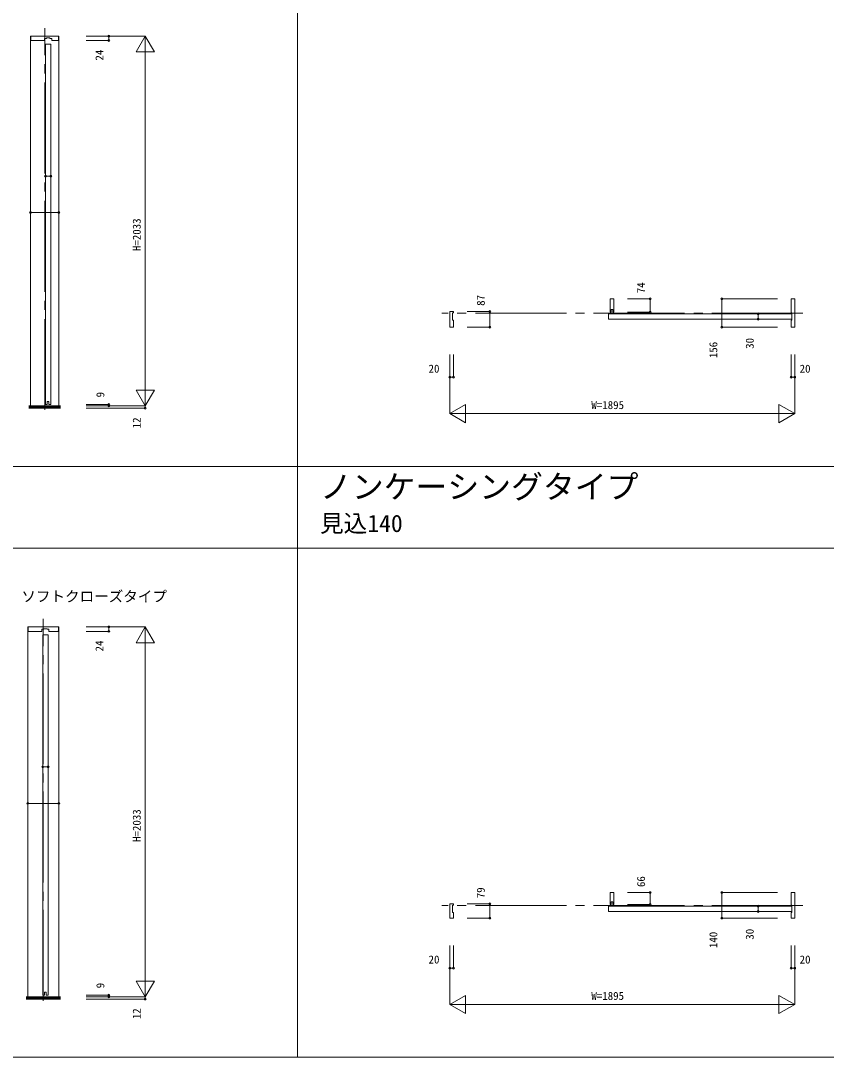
# Model space of a CAD drawing. Units: millimetres, scale not verified. Extents: x -14341 to 14341, y -10000 to 10000.
# Drawn here: x -10162 to -5735, y -10000 to -4303 of the extents above; entities that cross this region are included whole.
import ezdxf
from ezdxf.enums import TextEntityAlignment as Align

# ---------------------------------------------------------------- set-up
doc = ezdxf.new("R2010")
doc.units = ezdxf.units.MM
doc.header["$LTSCALE"] = 50
doc.linetypes.add('USER1', pattern=[13, 10, -1, 1, -1])
doc.layers.add('0-0_0', color=7, linetype='Continuous')
for name, color, linetype, lineweight in [('0-1_YKK_F1', 7, 'Continuous', 18), ('0-3_YKK_N1', 2, 'Continuous', 18), ('0-4_YKK_B1', 4, 'Continuous', 18), ('0-5_YKK_Z1', 7, 'Continuous', 18)]:
    doc.layers.add(name, color=color, linetype=linetype, lineweight=lineweight)
doc.styles.add('ＭＳ ゴシック', font='')
doc.styles.get('ＭＳ ゴシック').set_extended_font_data('MS Gothic')

msp = doc.modelspace()

# ---------------------------------------------------------------- linework, layer by layer
at = {"layer": '0-1_YKK_F1'}
for p, q in [((-8640.51, -10000), (-8640.51, 9500)), ((-14340.51, -6752.5), (14159.49, -6752.5)), ((-14340.51, -7202.5), (14159.49, -7202.5)), ((-14340.51, -10000), (14340.51, -10000))]:
    msp.add_line(p, q, dxfattribs=at)
at = {"layer": '0-3_YKK_N1'}
for p, q in [((-9802.51, -4387.5), (-9477.51, -4387.5)), ((-9802.51, -4411.5), (-9677.51, -4411.5)), ((-9677.51, -4387.5), (-9677.51, -4411.5)), ((-9527.51, -4474.1), (-9477.51, -4387.5)), ((-9477.51, -6420.5), (-9477.51, -4387.5)), ((-9477.51, -4387.5), (-9427.51, -4474.1)), ((-9527.51, -4474.1), (-9427.51, -4474.1)), ((-9996.51, -5156.88), (-10026.51, -5156.88)), ((-10108.51, -5356.88), (-9952.51, -5356.88)), ((-6827.51, -5831.5), (-6702.51, -5831.5)), ((-6702.51, -5905.5), (-6702.51, -5831.5)), ((-6308.51, -5987.5), (-6308.51, -5831.5)), ((-6003.51, -5831.5), (-6308.51, -5831.5)), ((-7708.51, -5900.5), (-7583.51, -5900.5)), ((-7583.51, -5987.5), (-7583.51, -5900.5)), ((-6827.51, -5905.5), (-6702.51, -5905.5)), ((-6108.51, -5943.5), (-6108.51, -5913.5)), ((-7708.51, -5987.5), (-7583.51, -5987.5)), ((-6003.51, -5987.5), (-6308.51, -5987.5)), ((-7803.51, -6137.5), (-7803.51, -6462.5)), ((-7783.51, -6137.5), (-7783.51, -6262.5)), ((-5928.51, -6137.5), (-5928.51, -6262.5)), ((-5908.51, -6137.5), (-5908.51, -6462.5)), ((-7803.51, -6262.5), (-7783.51, -6262.5)), ((-5908.51, -6262.5), (-5928.51, -6262.5)), ((-9527.51, -6333.9), (-9427.51, -6333.9)), ((-9802.51, -6411.5), (-9677.51, -6411.5)), ((-9802.51, -6420.5), (-9477.51, -6420.5)), ((-9802.51, -6432.5), (-9477.51, -6432.5)), ((-9677.51, -6411.5), (-9677.51, -6420.5)), ((-9477.51, -6420.5), (-9477.51, -6432.5)), ((-7803.51, -6462.5), (-7716.91, -6412.5)), ((-7716.91, -6412.5), (-7716.91, -6512.5)), ((-5995.11, -6412.5), (-5995.11, -6512.5)), ((-5995.11, -6412.5), (-5908.51, -6462.5)), ((-7803.51, -6462.5), (-5908.51, -6462.5)), ((-7803.51, -6462.5), (-7716.91, -6512.5)), ((-5995.11, -6512.5), (-5908.51, -6462.5)), ((-9802.51, -7635), (-9477.51, -7635)), ((-9802.51, -7659), (-9677.51, -7659)), ((-9677.51, -7635), (-9677.51, -7659)), ((-9527.51, -7721.6), (-9477.51, -7635)), ((-9477.51, -9668), (-9477.51, -7635)), ((-9477.51, -7635), (-9427.51, -7721.6)), ((-9527.51, -7721.6), (-9427.51, -7721.6)), ((-10011.51, -8404.38), (-10041.51, -8404.38)), ((-10123.51, -8604.38), (-9952.51, -8604.38)), ((-6827.51, -9095), (-6702.51, -9095)), ((-6702.51, -9161), (-6702.51, -9095)), ((-6308.51, -9235), (-6308.51, -9095)), ((-6003.51, -9095), (-6308.51, -9095)), ((-7708.51, -9156), (-7583.51, -9156)), ((-7583.51, -9235), (-7583.51, -9156)), ((-6827.51, -9161), (-6702.51, -9161)), ((-6108.51, -9199), (-6108.51, -9169)), ((-7708.51, -9235), (-7583.51, -9235)), ((-6003.51, -9235), (-6308.51, -9235)), ((-7803.51, -9385), (-7803.51, -9710)), ((-7783.51, -9385), (-7783.51, -9510)), ((-5928.51, -9385), (-5928.51, -9510)), ((-5908.51, -9385), (-5908.51, -9710)), ((-7803.51, -9510), (-7783.51, -9510)), ((-5908.51, -9510), (-5928.51, -9510)), ((-9527.51, -9581.4), (-9427.51, -9581.4)), ((-9802.51, -9659), (-9677.51, -9659)), ((-9802.51, -9668), (-9477.51, -9668)), ((-9802.51, -9680), (-9477.51, -9680)), ((-9677.51, -9659), (-9677.51, -9668)), ((-9477.51, -9668), (-9477.51, -9680)), ((-7803.51, -9710), (-7716.91, -9660)), ((-7716.91, -9660), (-7716.91, -9760)), ((-5995.11, -9660), (-5995.11, -9760)), ((-5995.11, -9660), (-5908.51, -9710)), ((-7803.51, -9710), (-5908.51, -9710)), ((-7803.51, -9710), (-7716.91, -9760)), ((-5995.11, -9760), (-5908.51, -9710))]:
    msp.add_line(p, q, dxfattribs=at)
for points in [[(-9527.51, -6333.9), (-9477.51, -6420.5), (-9427.51, -6333.9)], [(-9527.51, -9581.4), (-9477.51, -9668), (-9427.51, -9581.4)]]:
    msp.add_lwpolyline(points, dxfattribs=at)
for centre in [(-9677.51, -4387.5), (-9677.51, -4411.5), (-10026.51, -5156.88), (-9996.51, -5156.88), (-10108.51, -5356.88), (-9952.51, -5356.88), (-6702.51, -5831.5), (-6308.51, -5831.5), (-7583.51, -5900.5), (-6702.51, -5905.5), (-6108.51, -5913.5), (-6108.51, -5943.5), (-7583.51, -5987.5), (-6308.51, -5987.5), (-7803.51, -6262.5), (-7783.51, -6262.5), (-5928.51, -6262.5), (-5908.51, -6262.5), (-9677.51, -6411.5), (-9677.51, -6420.5), (-9477.51, -6432.5), (-9677.51, -7635), (-9677.51, -7659), (-10041.51, -8404.38), (-10011.51, -8404.38), (-10123.51, -8604.38), (-9952.51, -8604.38), (-6702.51, -9095), (-6308.51, -9095), (-7583.51, -9156), (-6702.51, -9161), (-6108.51, -9169), (-6108.51, -9199), (-7583.51, -9235), (-6308.51, -9235), (-7803.51, -9510), (-7783.51, -9510), (-5928.51, -9510), (-5908.51, -9510), (-9677.51, -9659), (-9677.51, -9668), (-9477.51, -9680)]:
    msp.add_circle(centre, 5, dxfattribs=at)
at = {"layer": '0-4_YKK_B1'}
for p, q in [((-10108.51, -4387.5), (-9952.51, -4387.5)), ((-10108.51, -6420.5), (-10108.51, -4387.5)), ((-10081.21, -4387.3), (-10081.21, -4387.5)), ((-10026.51, -4431.5), (-9996.51, -4431.5)), ((-10026.51, -4431.5), (-10026.51, -6411.5)), ((-9996.51, -4431.5), (-9996.51, -6411.5)), ((-9952.51, -6420.5), (-9952.51, -4387.5)), ((-5928.51, -5833.5), (-5928.51, -5907.5)), ((-7788.51, -5946.5), (-7788.51, -5910.5)), ((-7786.51, -5908.5), (-7784.51, -5908.5)), ((-6932.51, -5915.5), (-6930.51, -5913.5)), ((-6932.51, -5915.5), (-6932.51, -5941.5)), ((-5927.01, -5913.5), (-6930.51, -5913.5)), ((-5927.51, -5908.5), (-5925.51, -5908.5)), ((-5927.01, -5913.5), (-5925.01, -5915.5)), ((-5925.01, -5941.5), (-5925.01, -5915.5)), ((-5923.51, -5910.5), (-5923.51, -5946.5)), ((-7784.51, -5948.5), (-7786.51, -5948.5)), ((-7783.51, -5985.5), (-7783.51, -5949.5)), ((-6930.51, -5943.5), (-6932.51, -5941.5)), ((-5927.01, -5943.5), (-6930.51, -5943.5)), ((-5928.51, -5949.5), (-5928.51, -5985.5)), ((-5925.51, -5948.5), (-5927.51, -5948.5)), ((-5927.01, -5943.5), (-5925.01, -5941.5)), ((-10026.51, -6411.5), (-10016.01, -6411.5)), ((-10007.01, -6411.5), (-10007.01, -6395.5)), ((-10007.01, -6411.5), (-9996.51, -6411.5)), ((-10123.51, -7635), (-9952.51, -7635)), ((-10123.51, -9668), (-10123.51, -7635)), ((-10096.21, -7634.8), (-10096.21, -7635)), ((-10041.51, -7679), (-10011.51, -7679)), ((-10041.51, -7679), (-10041.51, -9659)), ((-10011.51, -7679), (-10011.51, -9659)), ((-9952.51, -9668), (-9952.51, -7635)), ((-5928.51, -9097), (-5928.51, -9163)), ((-7788.51, -9202), (-7788.51, -9166)), ((-7786.51, -9164), (-7784.51, -9164)), ((-6932.51, -9171), (-6930.51, -9169)), ((-6932.51, -9171), (-6932.51, -9197)), ((-5927.01, -9169), (-6930.51, -9169)), ((-5927.51, -9164), (-5925.51, -9164)), ((-5927.01, -9169), (-5925.01, -9171)), ((-5925.01, -9197), (-5925.01, -9171)), ((-5923.51, -9166), (-5923.51, -9202)), ((-7784.51, -9204), (-7786.51, -9204)), ((-7783.51, -9233), (-7783.51, -9205)), ((-6930.51, -9199), (-6932.51, -9197)), ((-5927.01, -9199), (-6930.51, -9199)), ((-5928.51, -9205), (-5928.51, -9233)), ((-5925.51, -9204), (-5927.51, -9204)), ((-5927.01, -9199), (-5925.01, -9197)), ((-10041.51, -9659), (-10031.01, -9659)), ((-10022.01, -9659), (-10022.01, -9643)), ((-10022.01, -9659), (-10011.51, -9659))]:
    msp.add_line(p, q, dxfattribs=at)
for points in [[(-9955.01, -4409.5), (-9955.01, -4387.5), (-10106.01, -4387.5), (-10106.01, -4409.5)], [(-10104.01, -4411.5), (-10031.71, -4411.5), (-10031.21, -4411), (-10031.21, -4402.3)], [(-10029.21, -4400.3), (-10021.01, -4400.3), (-10021.01, -4397.5), (-10002.01, -4397.5), (-10002.01, -4400.3), (-9993.81, -4400.3)], [(-9991.81, -4402.3), (-9991.81, -4411), (-9991.31, -4411.5), (-9957.01, -4411.5)], [(-6904.51, -5831.5), (-6922.51, -5831.5), (-6922.51, -5905.5), (-6916.51, -5905.5), (-6916.51, -5889.5)], [(-6916.51, -5889.5), (-6908.51, -5889.5), (-6908.51, -5905.5), (-6902.51, -5905.5), (-6902.51, -5833.5)], [(-5926.51, -5987.5), (-5908.51, -5987.5), (-5908.51, -5962.5), (-5908.51, -5856.5), (-5908.51, -5831.5), (-5926.51, -5831.5)], [(-7790.31, -5900.5), (-7803.51, -5900.5), (-7803.51, -5962.5), (-7803.51, -5987.5), (-7785.51, -5987.5)], [(-7783.51, -5907.5), (-7783.51, -5900.5), (-7790.31, -5900.5)], [(-10016.01, -6411.5), (-10016.01, -6395.5), (-10007.01, -6395.5)], [(-9955.01, -7657), (-9955.01, -7635), (-10121.01, -7635), (-10121.01, -7657)], [(-10119.01, -7659), (-10046.71, -7659), (-10046.21, -7658.5), (-10046.21, -7649.8)], [(-10044.21, -7647.8), (-10036.01, -7647.8), (-10036.01, -7645), (-10017.01, -7645), (-10017.01, -7647.8), (-10008.81, -7647.8)], [(-10006.81, -7649.8), (-10006.81, -7658.5), (-10006.31, -7659), (-9957.01, -7659)], [(-6904.51, -9095), (-6922.51, -9095), (-6922.51, -9161), (-6916.51, -9161), (-6916.51, -9145)], [(-6916.51, -9145), (-6908.51, -9145), (-6908.51, -9161), (-6902.51, -9161), (-6902.51, -9097)], [(-5926.51, -9235), (-5908.51, -9235), (-5908.51, -9218), (-5908.51, -9120), (-5908.51, -9095), (-5926.51, -9095)], [(-7790.31, -9156), (-7803.51, -9156), (-7803.51, -9218), (-7803.51, -9235), (-7785.51, -9235)], [(-7783.51, -9163), (-7783.51, -9156), (-7790.31, -9156)], [(-10031.01, -9659), (-10031.01, -9643), (-10022.01, -9643)]]:
    msp.add_lwpolyline(points, dxfattribs=at)
for centre, radius, start, end in [((-10104.01, -4409.5), 2, 180, 270), ((-10029.21, -4402.3), 2, 90, 180), ((-9993.81, -4402.3), 2, 0, 90), ((-9957.01, -4409.5), 2, 270, 0), ((-6904.51, -5833.5), 2, 0, 90), ((-5926.51, -5833.5), 2, 90, 180), ((-7786.51, -5910.5), 2, 90, 180), ((-7784.51, -5907.5), 1, 270, 0), ((-5927.51, -5907.5), 1, 180, 270), ((-5925.51, -5910.5), 2, 0, 90), ((-7786.51, -5946.5), 2, 180, 270), ((-7784.51, -5949.5), 1, 0, 90), ((-5927.51, -5949.5), 1, 90, 180), ((-5925.51, -5946.5), 2, 270, 0), ((-7785.51, -5985.5), 2, 270, 0), ((-5926.51, -5985.5), 2, 180, 270), ((-10119.01, -7657), 2, 180, 270), ((-10044.21, -7649.8), 2, 90, 180), ((-10008.81, -7649.8), 2, 0, 90), ((-9957.01, -7657), 2, 270, 0), ((-6904.51, -9097), 2, 0, 90), ((-5926.51, -9097), 2, 90, 180), ((-7786.51, -9166), 2, 90, 180), ((-7784.51, -9163), 1, 270, 0), ((-5927.51, -9163), 1, 180, 270), ((-5925.51, -9166), 2, 0, 90), ((-7786.51, -9202), 2, 180, 270), ((-7784.51, -9205), 1, 0, 90), ((-5927.51, -9205), 1, 90, 180), ((-5925.51, -9202), 2, 270, 0), ((-7785.51, -9233), 2, 270, 0), ((-5926.51, -9233), 2, 180, 270)]:
    msp.add_arc(centre, radius, start, end, dxfattribs=at)
at = {"layer": '0-5_YKK_Z1', "linetype": 'USER1'}
for p, q in [((-10030.51, -6442.38), (-10030.51, -4343.5)), ((-5863.38, -5909.5), (-7848.33, -5909.5)), ((-10038.01, -9689.88), (-10038.01, -7591)), ((-5863.38, -9165), (-7848.33, -9165))]:
    msp.add_line(p, q, dxfattribs=at)
at = {"layer": '0-5_YKK_Z1'}
for p, q in [((-9943.46, -6420.5), (-10117.53, -6420.5)), ((-10117.53, -6423.5), (-9943.46, -6423.5)), ((-10117.53, -6426.5), (-9943.46, -6426.5)), ((-10117.53, -6429.5), (-9943.46, -6429.5)), ((-9943.46, -6432.5), (-10117.53, -6432.5)), ((-9943.46, -9668), (-10132.53, -9668)), ((-10132.53, -9671), (-9943.46, -9671)), ((-10132.53, -9674), (-9943.46, -9674)), ((-10132.53, -9677), (-9943.46, -9677)), ((-9943.46, -9680), (-10132.53, -9680))]:
    msp.add_line(p, q, dxfattribs=at)

# ---------------------------------------------------------------- texts
at = {"layer": '0-0_0', "style": 'ＭＳ ゴシック'}
for s, height, p in [('ノンケーシングタイプ', 128.3, (-8517.32, -6966.87)), ('見込140', 95.31, (-8517.32, -7141.87)), ('ソフトクローズタイプ', 58.65, (-10158.53, -7513.81))]:
    msp.add_text(s, height=height, dxfattribs=at).set_placement(p, align=Align.BOTTOM_LEFT)
at = {"layer": '0-3_YKK_N1', "color": 7, "style": 'ＭＳ ゴシック'}
for s, p in [('24', (-9694.38, -4522.03)), ('H=2033', (-9489.51, -5569)), ('74', (-6717.67, -5801.01)), ('87', (-7598.67, -5870.01)), ('156', (-6320.51, -6157.57)), ('30', (-6120.51, -6106.25)), ('9', (-9689.51, -6373.35)), ('12', (-9489.51, -6543.16)), ('24', (-9694.38, -7769.53)), ('H=2033', (-9489.51, -8816.5)), ('66', (-6717.67, -9064.51)), ('79', (-7598.67, -9126.1)), ('140', (-6320.51, -9400.07)), ('30', (-6120.51, -9353.75)), ('9', (-9689.51, -9620.85)), ('12', (-9489.51, -9790.66))]:
    msp.add_text(s, height=43.99, rotation=90, dxfattribs=at).set_placement(p, align=Align.BOTTOM_LEFT)
for s, p in [('20', (-7920.71, -6250.5)), ('20', (-5881.31, -6250.5)), ('W=1895', (-7026.01, -6450.5)), ('20', (-7920.71, -9498)), ('20', (-5881.31, -9498)), ('W=1895', (-7026.01, -9698))]:
    msp.add_text(s, height=43.99, dxfattribs=at).set_placement(p, align=Align.BOTTOM_LEFT)

doc.saveas('drawing.dxf')
